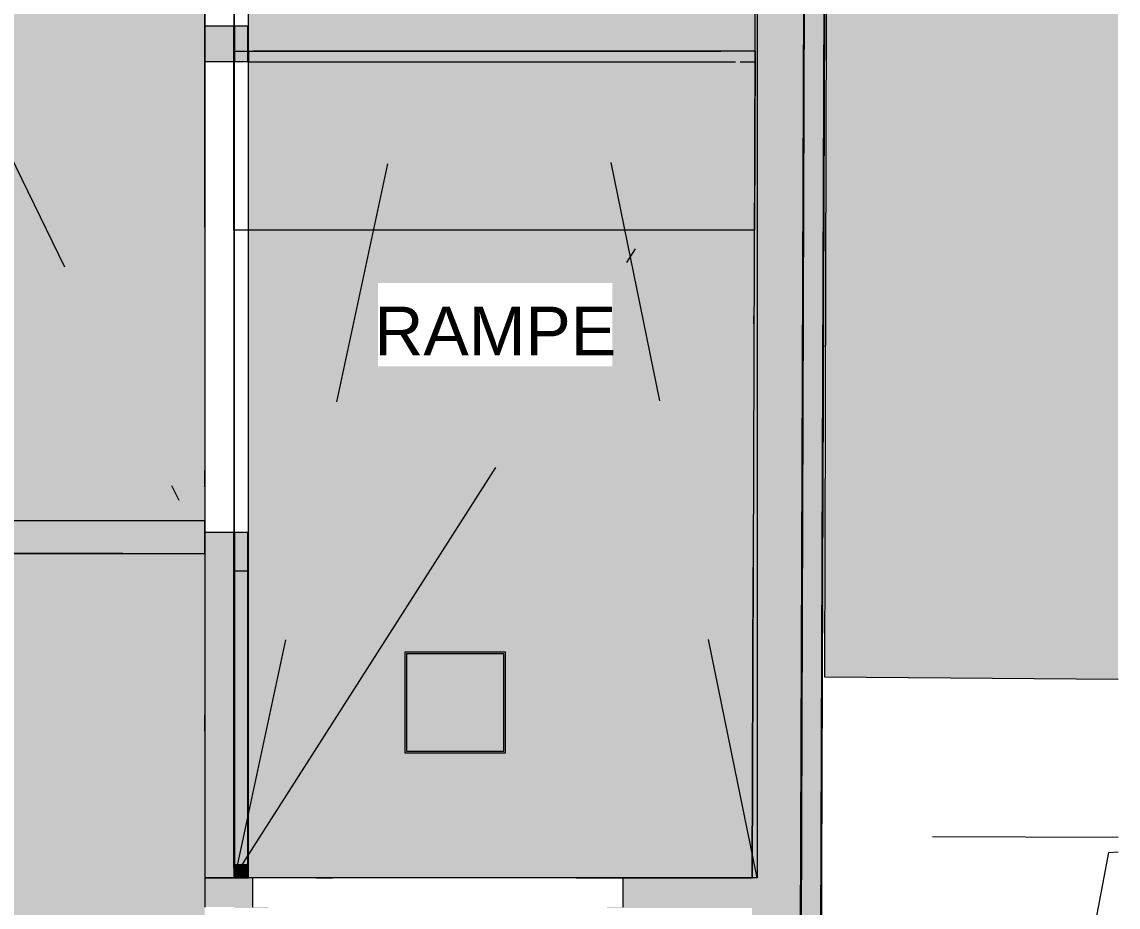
# Model space of a CAD drawing. Header units: metres. Extents: x -3.9 to 83, y -38 to 6.2.
# Drawn here: x 75.09 to 81.84, y -15.42 to -9.96 of the extents above; entities that cross this region are included whole.
import ezdxf

# ---------------------------------------------------------------- set-up
doc = ezdxf.new("R2010")
doc.units = ezdxf.units.M
doc.header["$MEASUREMENT"] = 0
doc.set_wipeout_variables(frame=1)
for name, pattern in [('Dampfsperre', [0.003, 0.0015, -0.0015]), ('Schnittlinie', [0.006, 0.003, -0.0015, 0, -0.0015]), ('UNSICHTBAR', [0.4, 0, -0.4]), ('Wipeout_Contour', [1, 0, -1])]:
    doc.linetypes.add(name, pattern=pattern)
for name, color, linetype in [('0._Erdgeschoß PP Icon_3_0', 7, 'Continuous'), ('0._Erdgeschoß PP Icon_3_110 Wand Aussen', 7, 'Continuous'), ('0._Erdgeschoß PP Icon_3_230 Decke abgehaengt', 7, 'Continuous'), ('0._Erdgeschoß PP Icon_3_240 Unterdämmung', 7, 'Continuous'), ('0._Erdgeschoß PP Icon_3_710 Gelände', 7, 'Continuous'), ('0._Erdgeschoß PP Icon_3_725 Nachbarbebauung', 7, 'Continuous'), ('0._Erdgeschoß PP Icon_3_810 Raum', 7, 'Continuous'), ('0._Erdgeschoß PP Icon_3_905 VP Beschriftung Übersicht.Übersicht', 7, 'Continuous'), ('0._Erdgeschoß PP Icon_3_Neubau_840 Baulinien', 7, 'Continuous')]:
    doc.layers.add(name, color=color, linetype=linetype)
doc.styles.add('ERSTELLTER_STIL_6', font='arial.ttf')

msp = doc.modelspace()

# ---------------------------------------------------------------- wipeouts: each hides what was drawn before it
at = {"color": 254, "linetype": 'Wipeout_Contour', "lineweight": 0, "ltscale": 298.646124}
msp.add_wipeout([(57.4619, 3.5109), (57.4619, -37.8391), (81.8426, -37.8391), (81.8426, 3.5109)], dxfattribs=at).dxf.layer = '0._Erdgeschoß PP Icon_3_0'

# ---------------------------------------------------------------- next in the draw order: hatches: boundary and pattern name
at = {"layer": '0._Erdgeschoß PP Icon_3_110 Wand Aussen', "linetype": 'Continuous', "lineweight": 0, "true_color": 0x000000}
for points in [[(79.8813, -17.2408), (79.9136, -7.5507), (79.6136, -7.5497), (79.5813, -17.2398)], [(79.8857, -17.4208), (79.9186, -7.5507), (79.9136, -7.5507), (79.8807, -17.4208)], [(80.0057, -17.4262), (80.0386, -7.5511), (79.9186, -7.5507), (79.8857, -17.4258)], [(80.0102, -17.5512), (80.0436, -7.5511), (80.0386, -7.5511), (80.0052, -17.5512)], [(78.7942, -15.4154), (79.5874, -15.4154), (79.588, -15.2354), (78.7942, -15.2354)], [(76.5102, -15.4154), (76.4002, -15.4154), (76.4002, -15.4204), (76.6097, -15.4204), (76.6097, -15.4154)], [(78.6947, -15.4154), (78.6947, -15.4204), (79.5873, -15.4204), (79.5874, -15.4154), (78.7942, -15.4154)]]:
    msp.add_hatch(color=18, dxfattribs=at).paths.add_polyline_path(points)
at = {"layer": '0._Erdgeschoß PP Icon_3_725 Nachbarbebauung', "linetype": 'Continuous', "lineweight": 0, "true_color": 0x1f1f1f}
msp.add_hatch(color=250, dxfattribs=at).paths.add_polyline_path([(80.0628, -2.5509), (80.0332, -13.9955), (81.8426, -14.0108), (81.8426, -2.5524)])
at = {"layer": '0._Erdgeschoß PP Icon_3_810 Raum', "linetype": 'Continuous', "lineweight": 0, "true_color": 0x191919}
msp.add_hatch(color=250, dxfattribs=at).paths.add_polyline_path([(76.2152, -15.2354), (76.2152, -8.7754), (76.2152, -5.6604), (74.4602, -5.6604), (74.4602, -8.0254), (74.7102, -8.0254), (74.7102, -8.7754), (74.4602, -8.7754), (72.0002, -8.7754), (72.0002, -8.5954), (72.0002, -8.5879), (71.8402, -8.5879), (71.8402, -8.5654), (70.1602, -8.5654), (70.1602, -8.5879), (70.0002, -8.5879), (70.0002, -8.7754), (69.3702, -8.7754), (67.9102, -8.7754), (67.9102, -9.6854), (67.9102, -11.0754), (67.9102, -11.3254), (69.6152, -11.3254), (69.6152, -9.9854), (73.8802, -9.9854), (73.8802, -11.3254), (74.3852, -11.3254), (74.8352, -11.3254), (74.8852, -11.3254), (74.8852, -13.2354), (74.6352, -13.2354), (74.6352, -17.2404), (76.2152, -17.2404)])

# ---------------------------------------------------------------- next in the draw order: linework, layer by layer
at = {"layer": '0._Erdgeschoß PP Icon_3_110 Wand Aussen', "color": 7, "linetype": 'Continuous', "lineweight": 18, "ltscale": 1000}
msp.add_line((79.8813, -17.2408), (79.9136, -7.5507), dxfattribs=at)
at = {"layer": '0._Erdgeschoß PP Icon_3_110 Wand Aussen', "color": 7, "linetype": 'Continuous', "lineweight": 13, "ltscale": 1000}
for p, q in [((79.8857, -17.4208), (79.9186, -7.5507)), ((80.0057, -17.4262), (80.0386, -7.5511))]:
    msp.add_line(p, q, dxfattribs=at)
at = {"layer": '0._Erdgeschoß PP Icon_3_110 Wand Aussen', "color": 7, "linetype": 'Continuous', "lineweight": 18, "ltscale": 1000, "flags": 128}
for points in [[(79.6136, -7.5497), (79.588, -15.2354)], [(76.2152, -9.9854), (76.2152, -10.2054)], [(76.2152, -13.1054), (76.2152, -15.2354)], [(76.2152, -15.2354), (76.2152, -15.4154)], [(79.588, -15.2354), (78.7942, -15.2354)], [(78.7942, -15.4154), (78.7942, -15.2354)]]:
    msp.add_lwpolyline(points, dxfattribs=at)
at = {"layer": '0._Erdgeschoß PP Icon_3_110 Wand Aussen', "color": 7, "linetype": 'Continuous', "lineweight": 13, "ltscale": 1000, "flags": 128}
msp.add_lwpolyline([(80.0102, -17.5512), (80.0436, -7.5511)], dxfattribs=at)
at = {"layer": '0._Erdgeschoß PP Icon_3_110 Wand Aussen', "color": 154, "linetype": 'Continuous', "lineweight": 13, "ltscale": 1000, "true_color": 0x004e91, "flags": 128}
for points in [[(76.2152, -8.9354), (76.2152, -9.9854)], [(76.2152, -10.2054), (76.2152, -13.1054)]]:
    msp.add_lwpolyline(points, dxfattribs=at)
at = {"layer": '0._Erdgeschoß PP Icon_3_230 Decke abgehaengt', "color": 8, "linetype": 'Schnittlinie', "lineweight": 13, "ltscale": 1000}
msp.add_line((74.0352, -8.7754), (76.2152, -13.2354), dxfattribs=at)
at = {"layer": '0._Erdgeschoß PP Icon_3_230 Decke abgehaengt', "color": 8, "linetype": 'Schnittlinie', "lineweight": 13, "ltscale": 1000, "flags": 128}
for points in [[(74.0352, -11.3254), (74.8852, -11.3254), (74.8852, -13.2354), (76.2152, -13.2354), (76.2152, -8.6754), (74.7102, -8.6754), (74.7102, -8.7754), (74.0352, -8.7754)], [(74.6352, -17.2504), (76.2152, -17.2504), (76.2152, -13.2354), (74.6352, -13.2354)], [(77.4481, -14.4642), (78.0681, -14.4642), (78.0681, -13.8442), (77.4481, -13.8442)], [(77.4581, -14.4542), (78.0581, -14.4542), (78.0581, -13.8542), (77.4581, -13.8542)]]:
    msp.add_lwpolyline(points, close=True, dxfattribs=at)
at = {"layer": '0._Erdgeschoß PP Icon_3_230 Decke abgehaengt', "color": 7, "linetype": 'Schnittlinie', "lineweight": 13, "ltscale": 1000, "flags": 128}
for points in [[(79.6062, -10.1404), (79.6025, -11.2434)], [(76.2152, -13.0354), (74.8852, -13.0354)], [(76.2152, -13.0604), (76.2152, -13.0354)], [(76.2152, -13.0854), (76.2152, -13.0604)], [(76.2152, -13.1354), (76.2152, -13.0854)], [(76.2152, -13.2354), (76.2152, -13.1354)], [(74.8852, -13.2354), (76.2152, -13.2354)]]:
    msp.add_lwpolyline(points, dxfattribs=at)
at = {"layer": '0._Erdgeschoß PP Icon_3_240 Unterdämmung', "color": 7, "linetype": 'Schnittlinie', "lineweight": 13, "ltscale": 1000}
for p, q in [((79.5199, -10.1404), (79.5149, -10.1404)), ((79.5999, -10.1404), (79.5199, -10.1404)), ((79.5147, -10.2054), (79.5197, -10.2054)), ((79.5197, -10.2054), (79.5997, -10.2054))]:
    msp.add_line(p, q, dxfattribs=at)
at = {"layer": '0._Erdgeschoß PP Icon_3_710 Gelände', "color": 83, "linetype": 'Continuous', "lineweight": 13, "ltscale": 1000, "true_color": 0x89cd89}
for p, q in [((81.8426, -14.9871), (80.6994, -14.9829)), ((81.7842, -15.0788), (80.8711, -19.8603)), ((81.7842, -15.0788), (81.8426, -15.0756))]:
    msp.add_line(p, q, dxfattribs=at)
at = {"layer": '0._Erdgeschoß PP Icon_3_725 Nachbarbebauung', "color": 8, "linetype": 'Continuous', "lineweight": 13, "ltscale": 1000, "flags": 128}
msp.add_lwpolyline([(81.8426, -2.5524), (80.0628, -2.5509), (80.0332, -13.9955), (81.8426, -14.0108)], dxfattribs=at)
at = {"layer": '0._Erdgeschoß PP Icon_3_905 VP Beschriftung Übersicht.Übersicht', "color": 7, "linetype": 'Dampfsperre', "lineweight": 13, "ltscale": 1000}
msp.add_line((79.6199, -15.2354), (78.0494, -7.5504), dxfattribs=at)

# ---------------------------------------------------------------- next in the draw order: wipeouts: each hides what was drawn before it
at = {"color": 254, "linetype": 'Wipeout_Contour', "lineweight": 0, "ltscale": 309.041346}
msp.add_wipeout([(76.3952, -5.6604), (76.3952, -15.2354), (76.4002, -15.2354), (76.4002, -5.6604)], dxfattribs=at).dxf.layer = '0._Erdgeschoß PP Icon_3_0'
at = {"color": 254, "linetype": 'Wipeout_Contour', "lineweight": 0, "ltscale": 309.377559}
msp.add_wipeout([(76.4852, -15.2354), (76.4852, -5.6604), (76.4802, -5.6604), (76.4802, -15.2354)], dxfattribs=at).dxf.layer = '0._Erdgeschoß PP Icon_3_0'

# ---------------------------------------------------------------- next in the draw order: wipeouts: each hides what was drawn before it
at = {"color": 254, "linetype": 'Wipeout_Contour', "lineweight": 0, "ltscale": 309.209581}
msp.add_wipeout([(76.4802, -15.2354), (76.4802, -5.6604), (76.4002, -5.6604), (76.4002, -15.2354)], dxfattribs=at).dxf.layer = '0._Erdgeschoß PP Icon_3_0'

# ---------------------------------------------------------------- next in the draw order: hatches: boundary and pattern name
at = {"layer": '0._Erdgeschoß PP Icon_3_110 Wand Aussen', "linetype": 'Continuous', "lineweight": 0, "true_color": 0x000000}
for points in [[(76.2152, -10.2054), (76.3952, -10.2054), (76.3952, -9.9854), (76.2152, -9.9854)], [(76.4002, -9.9854), (76.3952, -9.9854), (76.3952, -10.2054), (76.4002, -10.2054)], [(76.4002, -10.2054), (76.4802, -10.2054), (76.4802, -9.9854), (76.4002, -9.9854)], [(76.4852, -9.9854), (76.4802, -9.9854), (76.4802, -10.2054), (76.4852, -10.2054)], [(76.2152, -15.2354), (76.3952, -15.1754), (76.3952, -13.1054), (76.2152, -13.1054)], [(76.3952, -15.1754), (76.4002, -15.1737), (76.4002, -13.1054), (76.3952, -13.1054)], [(76.4002, -15.1504), (76.4702, -15.1504), (76.4802, -15.147), (76.4802, -13.1054), (76.4002, -13.1054)], [(76.4852, -13.1054), (76.4802, -13.1054), (76.4802, -15.1454), (76.4852, -15.1454)], [(76.2302, -15.2304), (76.3952, -15.2304), (76.3952, -15.1754)], [(76.3952, -15.1754), (76.3952, -15.2304), (76.4002, -15.2304), (76.4002, -15.1737)], [(76.4002, -15.1737), (76.4002, -15.2304), (76.4802, -15.2304), (76.4802, -15.1504), (76.4702, -15.1504)], [(76.4002, -15.1737), (76.4702, -15.1504), (76.4002, -15.1504)], [(76.4702, -15.1504), (76.4802, -15.1504), (76.4802, -15.147)], [(76.4802, -15.147), (76.4802, -15.1504), (76.4852, -15.1504), (76.4852, -15.1454)], [(76.2152, -15.2354), (76.3952, -15.2354), (76.3952, -15.2304), (76.2302, -15.2304)], [(76.3952, -15.4154), (76.2152, -15.2354), (76.2152, -15.4154)], [(76.3952, -15.2354), (76.2152, -15.2354), (76.3952, -15.4154)], [(76.3952, -15.2304), (76.3952, -15.2354), (76.4002, -15.2354), (76.4002, -15.2304)], [(76.3952, -15.2354), (76.3952, -15.4154), (76.5102, -15.4154), (76.5102, -15.2354)]]:
    msp.add_hatch(color=18, dxfattribs=at).paths.add_polyline_path(points)
at = {"layer": '0._Erdgeschoß PP Icon_3_810 Raum', "linetype": 'Continuous', "lineweight": 0, "true_color": 0x191919}
msp.add_hatch(color=250, dxfattribs=at).paths.add_polyline_path([(76.4852, -8.7754), (76.4852, -15.1454), (76.2152, -15.2354), (79.588, -15.2354), (79.6136, -7.5497), (79.6199, -5.6604), (76.4852, -5.6604)])
at = {"layer": '0._Erdgeschoß PP Icon_3_905 VP Beschriftung Übersicht.Übersicht', "linetype": 'Continuous', "lineweight": 0, "true_color": 0xffffff}
msp.add_hatch(color=7, dxfattribs=at).paths.add_polyline_path([(76.4852, -5.6604), (76.4852, -15.2354), (79.6199, -15.2354), (79.6199, -5.6604)])

# ---------------------------------------------------------------- next in the draw order: linework, layer by layer
at = {"layer": '0._Erdgeschoß PP Icon_3_110 Wand Aussen', "color": 7, "linetype": 'Continuous', "lineweight": 18, "ltscale": 1000}
for p, q in [((76.3952, -10.2054), (76.3952, -9.9854)), ((76.3952, -15.1754), (76.3952, -13.1054))]:
    msp.add_line(p, q, dxfattribs=at)
at = {"layer": '0._Erdgeschoß PP Icon_3_110 Wand Aussen', "color": 7, "linetype": 'Continuous', "lineweight": 13, "ltscale": 1000}
for p, q in [((76.4002, -10.2054), (76.4002, -9.9854)), ((76.4802, -10.2054), (76.4802, -9.9854)), ((76.4002, -15.1737), (76.4002, -13.1054)), ((76.4802, -15.147), (76.4802, -13.1054))]:
    msp.add_line(p, q, dxfattribs=at)
at = {"layer": '0._Erdgeschoß PP Icon_3_110 Wand Aussen', "color": 7, "linetype": 'Continuous', "lineweight": 18, "ltscale": 1000, "flags": 128}
for points in [[(76.3952, -7.0554), (76.3952, -13.3454)], [(76.4852, -13.3454), (76.4852, -7.0554)], [(76.2152, -9.9854), (76.3952, -9.9854)], [(76.3952, -10.2054), (76.2152, -10.2054)], [(76.2152, -13.1054), (76.3952, -13.1054)], [(76.3952, -13.3454), (76.3952, -15.2354)], [(76.4852, -15.2354), (76.4852, -13.3454)], [(76.5102, -15.2354), (76.2152, -15.2354)], [(76.3952, -15.2354), (76.4002, -15.2354), (76.4802, -15.2354), (76.4852, -15.2354)], [(76.5102, -15.2354), (76.5102, -15.4154)]]:
    msp.add_lwpolyline(points, dxfattribs=at)
at = {"layer": '0._Erdgeschoß PP Icon_3_110 Wand Aussen', "color": 154, "linetype": 'Continuous', "lineweight": 13, "ltscale": 1000, "true_color": 0x004e91, "flags": 128}
for points in [[(76.4852, -9.9854), (76.4852, -8.9354)], [(76.4852, -13.1054), (76.4852, -10.2054)], [(78.7942, -15.2354), (76.5102, -15.2354)]]:
    msp.add_lwpolyline(points, dxfattribs=at)
at = {"layer": '0._Erdgeschoß PP Icon_3_110 Wand Aussen', "color": 7, "linetype": 'Continuous', "lineweight": 13, "ltscale": 1000, "flags": 128}
for points in [[(76.3952, -9.9854), (76.4002, -9.9854)], [(76.4002, -9.9854), (76.4802, -9.9854)], [(76.4802, -9.9854), (76.4852, -9.9854)], [(76.4852, -10.2054), (76.4852, -9.9854)], [(76.4002, -10.2054), (76.3952, -10.2054)], [(76.4802, -10.2054), (76.4002, -10.2054)], [(76.4852, -10.2054), (76.4802, -10.2054)], [(76.3952, -13.1054), (76.4002, -13.1054)], [(76.4002, -13.1054), (76.4802, -13.1054)], [(76.4802, -13.1054), (76.4852, -13.1054)], [(76.4852, -15.1454), (76.4852, -13.1054)]]:
    msp.add_lwpolyline(points, dxfattribs=at)
at = {"layer": '0._Erdgeschoß PP Icon_3_110 Wand Aussen', "color": 154, "linetype": 'Schnittlinie', "lineweight": 13, "ltscale": 1000, "true_color": 0x004e91, "flags": 128}
msp.add_lwpolyline([(76.4852, -13.3454), (76.4802, -13.3454), (76.4002, -13.3454), (76.3952, -13.3454)], dxfattribs=at)
at = {"layer": '0._Erdgeschoß PP Icon_3_230 Decke abgehaengt', "color": 8, "linetype": 'Schnittlinie', "lineweight": 13, "ltscale": 1000}
msp.add_line((76.3952, -15.2354), (79.6057, -10.2054), dxfattribs=at)
at = {"layer": '0._Erdgeschoß PP Icon_3_230 Decke abgehaengt', "color": 7, "linetype": 'Schnittlinie', "lineweight": 13, "ltscale": 1000, "flags": 128}
for points in [[(76.3952, -11.2434), (76.3952, -10.1404)], [(76.3952, -10.1404), (79.6062, -10.1404)], [(79.5149, -10.1404), (76.4852, -10.1404)], [(76.4852, -10.1404), (76.4852, -10.2054)], [(76.4852, -10.2054), (79.5147, -10.2054)], [(79.6025, -11.2434), (76.3952, -11.2434)]]:
    msp.add_lwpolyline(points, dxfattribs=at)
at = {"layer": '0._Erdgeschoß PP Icon_3_230 Decke abgehaengt', "color": 8, "linetype": 'Schnittlinie', "lineweight": 13, "ltscale": 1000, "flags": 128}
msp.add_lwpolyline([(76.3952, -11.2434), (76.3952, -15.2354), (79.588, -15.2354), (79.6013, -11.2434)], close=True, dxfattribs=at)
msp.add_lwpolyline([(76.3952, -11.2434), (76.3952, -15.2354), (79.588, -15.2354), (79.6013, -11.2434)], close=True, dxfattribs=at)
at = {"layer": '0._Erdgeschoß PP Icon_3_240 Unterdämmung', "color": 7, "linetype": 'Continuous', "lineweight": 18, "ltscale": 1000}
for p, q in [((76.3952, -15.1754), (76.3952, -15.2304)), ((76.3952, -15.2304), (76.3952, -15.2354))]:
    msp.add_line(p, q, dxfattribs=at)
at = {"layer": '0._Erdgeschoß PP Icon_3_240 Unterdämmung', "color": 7, "linetype": 'Continuous', "lineweight": 13, "ltscale": 1000}
for p, q in [((76.4002, -15.1737), (76.4002, -15.2304)), ((76.4802, -15.1504), (76.4802, -15.147))]:
    msp.add_line(p, q, dxfattribs=at)
at = {"layer": '0._Erdgeschoß PP Icon_3_240 Unterdämmung', "color": 7, "linetype": 'Continuous', "lineweight": 18, "ltscale": 1000, "flags": 128}
msp.add_lwpolyline([(76.2152, -15.2354), (76.3952, -15.2354)], dxfattribs=at)
at = {"layer": '0._Erdgeschoß PP Icon_3_240 Unterdämmung', "color": 7, "linetype": 'Continuous', "lineweight": 13, "ltscale": 1000, "flags": 128}
msp.add_lwpolyline([(76.3952, -15.2354), (76.4002, -15.2354)], dxfattribs=at)
at = {"layer": '0._Erdgeschoß PP Icon_3_905 VP Beschriftung Übersicht.Übersicht', "color": 7, "linetype": 'Dampfsperre', "lineweight": 13, "ltscale": 1000}
msp.add_line((76.4002, -15.2354), (78.0494, -7.5504), dxfattribs=at)
at = {"layer": '0._Erdgeschoß PP Icon_3_905 VP Beschriftung Übersicht.Übersicht', "color": 7, "linetype": 'Continuous', "lineweight": 13, "ltscale": 1000, "flags": 128}
msp.add_lwpolyline([(76.4852, -5.6604), (79.6199, -5.6604), (79.6199, -15.2354), (76.4852, -15.2354)], close=True, dxfattribs=at)
at = {"layer": '0._Erdgeschoß PP Icon_3_Neubau_840 Baulinien', "color": 254, "linetype": 'UNSICHTBAR', "lineweight": 13, "ltscale": 1000, "true_color": 0xe3e3e3, "flags": 128}
msp.add_lwpolyline([(61.0752, -2.5506), (80.0602, -2.5516), (80.0332, -13.9955), (79.9787, -22.1207), (79.9238, -33.8784), (61.1417, -36.5773), (61.1316, -14.7535)], close=True, dxfattribs=at)

# ---------------------------------------------------------------- next in the draw order: wipeouts: each hides what was drawn before it
at = {"color": 254, "linetype": 'Wipeout_Contour', "lineweight": 0, "ltscale": 315.597923}
msp.add_wipeout([(77.2834, -12.0827), (78.7271, -12.0827), (78.7271, -11.5684), (77.2834, -11.5684)], dxfattribs=at).dxf.layer = '0._Erdgeschoß PP Icon_3_905 VP Beschriftung Übersicht.Übersicht'

# ---------------------------------------------------------------- next in the draw order: texts
at = {"layer": '0._Erdgeschoß PP Icon_3_905 VP Beschriftung Übersicht.Übersicht', "color": 7, "linetype": 'Continuous', "lineweight": 13, "insert": (78.0052, -11.7152), "char_height": 0.3, "attachment_point": 2, "style": 'ERSTELLTER_STIL_6'}
msp.add_mtext('\\A1;{\\pqc;\\fHelvetica|b0|i0|c0|p0;\\W1.000000;RAMPE}', dxfattribs=at)

doc.saveas('drawing.dxf')
